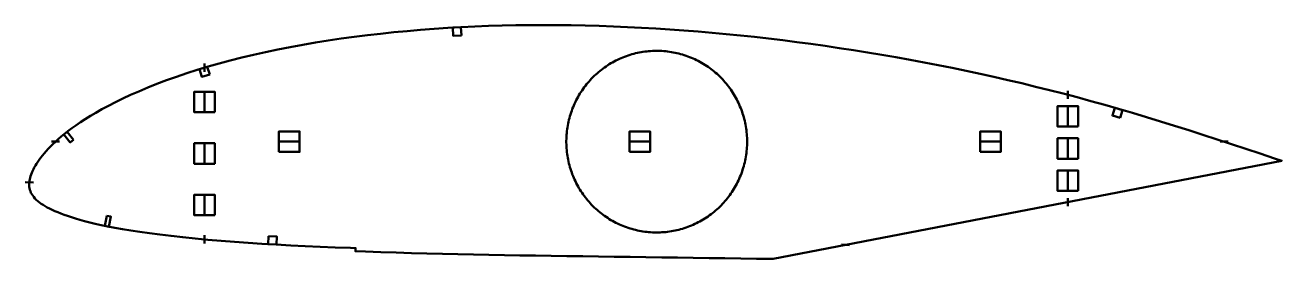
# Model space of a CAD drawing. Header units: metres. Extents: x -3 to 608, y 43 to 157.
import ezdxf

# ---------------------------------------------------------------- set-up
doc = ezdxf.new("R2010")
doc.units = ezdxf.units.M
doc.layers.add('Layer', color=1, linetype='Continuous', lineweight=50)

msp = doc.modelspace()

# ---------------------------------------------------------------- linework, layer by layer
at = {"layer": 'Layer'}
for p, q in [((304.32, 144.3), (304.32, 144.8)), ((84.32, 134.1), (84.32, 138.1)), ((84.32, 124.85), (84.32, 113.85)), ((504.32, 120.81), (504.32, 124.81)), ((504.32, 117.85), (504.32, 106.85)), ((13.86, 100), (9.86, 100)), ((84.32, 99.72), (84.32, 88.72)), ((131.06, 100), (120.06, 100)), ((260.34, 100), (259.84, 100)), ((301.62, 100), (290.62, 100)), ((348.3, 100), (348.8, 100)), ((472.18, 100), (461.18, 100)), ((504.32, 102.16), (504.32, 91.16)), ((578.38, 100), (582.38, 100)), ((504.32, 86.46), (504.32, 75.46)), ((1.08, 80.01), (-2.91, 80.32)), ((84.32, 74.6), (84.32, 63.6)), ((504.32, 72.5), (504.32, 68.5)), ((304.32, 55.7), (304.32, 55.2)), ((84.32, 54.35), (84.32, 50.35)), ((394.18, 49.77), (398.17, 49.46))]:
    msp.add_line(p, q, dxfattribs=at)
for points in [[(608.45, 90.62), (608.45, 90.62), (604.92, 91.82), (597.94, 94.19), (590.97, 96.52), (584, 98.82), (577.03, 101.09), (570.06, 103.34), (563.12, 105.56), (556.22, 107.75), (549.36, 109.89), (542.55, 111.97), (535.77, 114), (529.01, 115.98), (522.27, 117.91), (515.53, 119.79), (508.8, 121.62), (502.08, 123.4), (495.36, 125.13), (488.63, 126.81), (481.9, 128.45), (475.15, 130.04), (468.39, 131.58), (461.61, 133.08), (454.83, 134.53), (448.03, 135.94), (441.22, 137.3), (434.4, 138.62), (427.55, 139.89), (420.68, 141.13), (413.79, 142.32), (406.9, 143.48), (400.01, 144.58), (393.12, 145.65), (386.24, 146.67), (379.35, 147.64), (372.48, 148.57), (365.61, 149.45), (358.74, 150.28), (351.87, 151.06), (345.01, 151.79), (338.15, 152.47), (331.29, 153.11), (324.43, 153.69), (317.57, 154.22), (310.7, 154.71), (303.84, 155.14), (296.97, 155.53), (290.11, 155.87), (283.26, 156.16), (276.41, 156.4), (269.58, 156.58), (262.76, 156.72), (255.95, 156.81), (249.18, 156.85), (242.45, 156.83), (235.76, 156.76), (229.11, 156.63), (222.48, 156.43), (215.86, 156.16), (209.24, 155.84), (202.64, 155.45), (196.06, 155.01), (189.5, 154.51), (182.97, 153.95), (176.47, 153.32), (170, 152.64), (163.58, 151.9), (157.2, 151.09), (150.86, 150.22), (144.58, 149.29), (138.36, 148.29), (132.18, 147.22), (126.04, 146.09), (119.98, 144.91), (114.03, 143.69), (108.21, 142.41), (102.5, 141.06), (96.9, 139.65), (91.42, 138.17), (86.05, 136.62), (80.8, 135.02), (75.67, 133.36), (70.69, 131.66), (65.87, 129.91), (61.2, 128.12), (56.72, 126.33), (52.45, 124.53), (48.39, 122.75), (44.57, 120.97), (40.98, 119.22), (37.62, 117.49), (34.47, 115.79), (31.54, 114.13), (28.82, 112.51), (26.29, 110.94), (23.94, 109.42), (21.78, 107.95), (19.78, 106.52), (17.93, 105.12), (16.22, 103.77), (14.63, 102.45), (13.16, 101.17), (11.79, 99.94), (10.53, 98.74), (9.35, 97.58), (8.27, 96.44), (7.27, 95.34), (6.33, 94.26), (5.47, 93.22), (4.68, 92.2), (3.94, 91.2), (3.26, 90.22), (2.63, 89.26), (2.06, 88.36), (1.55, 87.47), (1.09, 86.57), (0.66, 85.68), (0.28, 84.85), (-0.03, 84.05), (-0.3, 83.23), (-0.52, 82.42), (-0.7, 81.64), (-0.83, 80.88), (-0.92, 80.12), (-0.97, 79.42), (-0.97, 78.71), (-0.92, 78.01), (-0.8, 77.29), (-0.61, 76.56), (-0.37, 75.84), (-0.06, 75.12), (0.32, 74.41), (0.76, 73.71), (1.28, 73.02), (1.87, 72.34), (2.52, 71.66), (3.24, 71), (4.02, 70.36), (4.87, 69.73), (5.78, 69.11), (6.78, 68.51), (7.85, 67.92), (9, 67.33), (10.23, 66.74), (11.55, 66.15), (12.96, 65.56), (14.45, 64.96), (16.05, 64.35), (17.76, 63.75), (19.59, 63.14), (21.57, 62.53), (23.71, 61.91), (26.02, 61.28), (28.51, 60.63), (31.2, 59.98), (34.12, 59.31), (37.27, 58.65), (40.71, 57.98), (44.45, 57.33), (48.51, 56.66), (52.91, 55.99), (57.64, 55.31), (62.69, 54.65), (68.07, 54.01), (73.76, 53.39), (79.75, 52.79), (85.97, 52.2), (92.37, 51.63), (98.9, 51.09), (105.54, 50.6), (112.31, 50.17), (119.22, 49.78), (126.26, 49.41), (133.39, 49.07), (140.63, 48.76), (147.95, 48.46), (155.35, 48.17), (157.83, 48.08), (157.77, 46.58), (162.73, 46.4), (170.16, 46.13), (177.6, 45.89), (185.05, 45.67), (192.55, 45.47), (200.07, 45.29), (207.61, 45.11), (215.14, 44.94), (222.67, 44.78), (230.21, 44.66), (237.78, 44.54), (245.39, 44.44), (253.01, 44.32), (260.66, 44.2), (268.31, 44.09), (275.98, 43.99), (283.67, 43.89), (291.36, 43.78), (299.06, 43.67), (306.76, 43.56), (314.45, 43.45), (322.14, 43.34), (329.83, 43.24), (337.53, 43.14), (345.23, 43.03), (352.92, 42.93), (360.97, 42.81), (608.45, 90.62)], [(348.3, 100), (348.29, 100.93), (348.26, 101.86), (348.21, 102.79), (348.15, 103.72), (348.06, 104.65), (347.95, 105.57), (347.83, 106.49), (347.68, 107.41), (347.52, 108.33), (347.33, 109.24), (347.13, 110.15), (346.91, 111.05), (346.67, 111.95), (346.41, 112.84), (346.13, 113.73), (345.84, 114.61), (345.52, 115.49), (345.19, 116.36), (344.84, 117.22), (344.47, 118.07), (344.09, 118.92), (343.68, 119.76), (343.26, 120.59), (342.82, 121.41), (342.37, 122.22), (341.9, 123.02), (341.41, 123.81), (340.9, 124.59), (340.38, 125.35), (339.85, 126.11), (339.29, 126.86), (338.73, 127.59), (338.14, 128.31), (337.54, 129.02), (336.93, 129.72), (336.3, 130.4), (335.66, 131.07), (335.01, 131.73), (334.34, 132.37), (333.66, 133), (332.96, 133.62), (332.26, 134.21), (331.54, 134.8), (330.8, 135.37), (330.06, 135.92), (329.3, 136.46), (328.54, 136.98), (327.76, 137.48), (326.97, 137.97), (326.18, 138.44), (325.37, 138.89), (324.55, 139.33), (323.73, 139.75), (322.9, 140.15), (322.05, 140.54), (321.21, 140.9), (320.35, 141.25), (319.48, 141.58), (318.61, 141.89), (317.74, 142.19), (316.85, 142.46), (315.96, 142.72), (315.07, 142.95), (314.17, 143.17), (313.27, 143.37), (312.36, 143.55), (311.45, 143.71), (310.54, 143.85), (309.62, 143.97), (308.7, 144.08), (307.78, 144.16), (306.86, 144.22), (305.94, 144.27), (305.02, 144.29), (304.09, 144.3), (303.17, 144.28), (302.24, 144.25), (301.32, 144.19), (300.4, 144.12), (299.48, 144.03), (298.56, 143.92), (297.65, 143.78), (296.74, 143.63), (295.83, 143.46), (294.92, 143.27), (294.02, 143.07), (293.13, 142.84), (292.23, 142.59), (291.35, 142.33), (290.47, 142.04), (289.59, 141.74), (288.73, 141.42), (287.87, 141.08), (287.01, 140.72), (286.17, 140.35), (285.33, 139.95), (284.5, 139.54), (283.68, 139.11), (282.87, 138.67), (282.07, 138.21), (281.27, 137.73), (280.49, 137.23), (279.72, 136.72), (278.96, 136.19), (278.21, 135.64), (277.47, 135.08), (276.75, 134.51), (276.03, 133.92), (275.33, 133.31), (274.64, 132.69), (273.97, 132.05), (273.31, 131.4), (272.66, 130.74), (272.02, 130.06), (271.4, 129.37), (270.8, 128.67), (270.21, 127.96), (269.63, 127.23), (269.07, 126.49), (268.53, 125.74), (268, 124.97), (267.48, 124.2), (266.99, 123.41), (266.51, 122.62), (266.04, 121.81), (265.6, 121), (265.17, 120.17), (264.76, 119.34), (264.36, 118.5), (263.98, 117.65), (263.63, 116.79), (263.28, 115.93), (262.96, 115.05), (262.66, 114.17), (262.37, 113.29), (262.1, 112.4), (261.85, 111.5), (261.62, 110.6), (261.41, 109.69), (261.22, 108.78), (261.04, 107.87), (260.89, 106.95), (260.75, 106.03), (260.64, 105.11), (260.54, 104.18), (260.46, 103.26), (260.4, 102.33), (260.37, 101.4), (260.35, 100.47), (260.35, 99.53), (260.37, 98.6), (260.4, 97.67), (260.46, 96.74), (260.54, 95.82), (260.64, 94.89), (260.75, 93.97), (260.89, 93.05), (261.04, 92.13), (261.22, 91.22), (261.41, 90.31), (261.62, 89.4), (261.85, 88.5), (262.1, 87.6), (262.37, 86.71), (262.66, 85.83), (262.96, 84.95), (263.28, 84.07), (263.63, 83.21), (263.98, 82.35), (264.36, 81.5), (264.76, 80.66), (265.17, 79.83), (265.6, 79), (266.04, 78.19), (266.51, 77.38), (266.99, 76.59), (267.48, 75.8), (268, 75.03), (268.53, 74.26), (269.07, 73.51), (269.63, 72.77), (270.21, 72.04), (270.8, 71.33), (271.4, 70.63), (272.02, 69.94), (272.66, 69.26), (273.31, 68.6), (273.97, 67.95), (274.64, 67.31), (275.33, 66.69), (276.03, 66.08), (276.75, 65.49), (277.47, 64.92), (278.21, 64.36), (278.96, 63.81), (279.72, 63.28), (280.49, 62.77), (281.27, 62.27), (282.07, 61.79), (282.87, 61.33), (283.68, 60.89), (284.5, 60.46), (285.33, 60.05), (286.17, 59.65), (287.01, 59.28), (287.87, 58.92), (288.73, 58.58), (289.59, 58.26), (290.47, 57.96), (291.35, 57.67), (292.23, 57.41), (293.13, 57.16), (294.02, 56.93), (294.92, 56.73), (295.83, 56.54), (296.74, 56.37), (297.65, 56.22), (298.56, 56.08), (299.48, 55.97), (300.4, 55.88), (301.32, 55.81), (302.24, 55.75), (303.17, 55.72), (304.09, 55.7), (305.02, 55.71), (305.94, 55.73), (306.86, 55.78), (307.78, 55.84), (308.7, 55.92), (309.62, 56.03), (310.54, 56.15), (311.45, 56.29), (312.36, 56.45), (313.27, 56.63), (314.17, 56.83), (315.07, 57.05), (315.96, 57.28), (316.85, 57.54), (317.74, 57.81), (318.61, 58.11), (319.48, 58.42), (320.35, 58.75), (321.21, 59.1), (322.05, 59.46), (322.9, 59.85), (323.73, 60.25), (324.55, 60.67), (325.37, 61.11), (326.18, 61.56), (326.97, 62.03), (327.76, 62.52), (328.54, 63.02), (329.3, 63.54), (330.06, 64.08), (330.8, 64.63), (331.54, 65.2), (332.26, 65.79), (332.96, 66.38), (333.66, 67), (334.34, 67.63), (335.01, 68.27), (335.66, 68.93), (336.3, 69.6), (336.93, 70.28), (337.54, 70.98), (338.14, 71.69), (338.73, 72.41), (339.29, 73.14), (339.85, 73.89), (340.38, 74.65), (340.9, 75.41), (341.41, 76.19), (341.9, 76.98), (342.37, 77.78), (342.82, 78.59), (343.26, 79.41), (343.68, 80.24), (344.09, 81.08), (344.47, 81.93), (344.84, 82.78), (345.19, 83.64), (345.52, 84.51), (345.84, 85.39), (346.13, 86.27), (346.41, 87.16), (346.67, 88.05), (346.91, 88.95), (347.13, 89.85), (347.33, 90.76), (347.52, 91.67), (347.68, 92.59), (347.83, 93.51), (347.95, 94.43), (348.06, 95.35), (348.15, 96.28), (348.21, 97.21), (348.26, 98.14), (348.29, 99.07), (348.3, 100)]]:
    msp.add_lwpolyline(points, close=True, dxfattribs=at)
for points in [[(209.3, 151.83), (205.31, 151.6), (205.07, 155.59), (209.07, 155.83), (209.3, 151.83)], [(86.89, 132.7), (83.06, 131.53), (81.89, 135.35), (85.72, 136.52), (86.89, 132.7)], [(89.32, 114.35), (79.32, 114.35), (79.32, 124.35), (89.32, 124.35), (89.32, 114.35)], [(509.32, 107.35), (499.32, 107.35), (499.32, 117.35), (509.32, 117.35), (509.32, 107.35)], [(529.86, 111.56), (526.03, 112.69), (527.15, 116.52), (530.99, 115.4), (529.86, 111.56)], [(20.61, 100.87), (19.04, 99.62), (15.94, 103.54), (17.51, 104.78), (20.61, 100.87)], [(120.56, 95), (120.56, 105), (130.56, 105), (130.56, 95), (120.56, 95)], [(291.12, 95), (291.12, 105), (301.12, 105), (301.12, 95), (291.12, 95)], [(461.68, 95), (461.68, 105), (471.68, 105), (471.68, 95), (461.68, 95)], [(89.32, 89.22), (79.32, 89.22), (79.32, 99.22), (89.32, 99.22), (89.32, 89.22)], [(509.32, 91.66), (499.32, 91.66), (499.32, 101.66), (509.32, 101.66), (509.32, 91.66)], [(509.32, 75.96), (499.32, 75.96), (499.32, 85.96), (509.32, 85.96), (509.32, 75.96)], [(89.32, 64.1), (79.32, 64.1), (79.32, 74.1), (89.32, 74.1), (89.32, 64.1)], [(36.87, 63.84), (38.83, 63.43), (37.8, 58.54), (35.84, 58.95), (36.87, 63.84)], [(115.53, 53.99), (119.53, 53.77), (119.3, 49.77), (115.31, 50), (115.53, 53.99)]]:
    msp.add_lwpolyline(points, dxfattribs=at)

doc.saveas('drawing.dxf')
